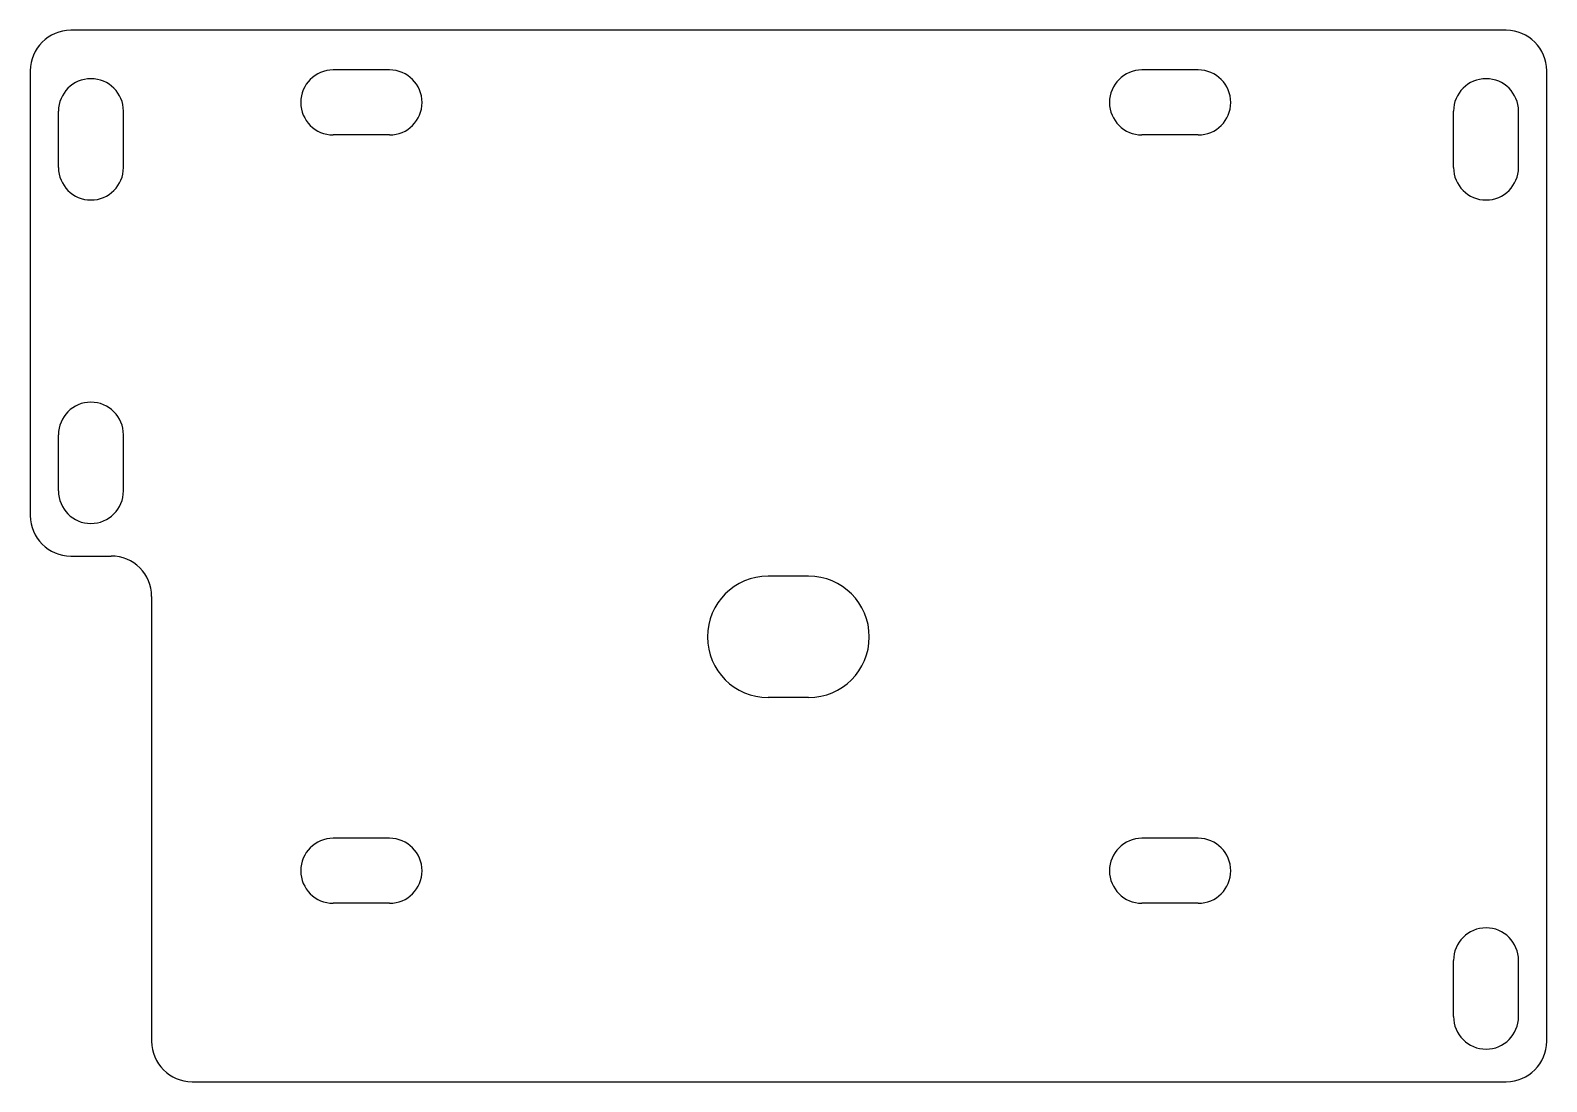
# Model space of a CAD drawing. Header units: inches. Extents: x -2.34 to 2.34, y -1.63 to 1.63.
import ezdxf

# ---------------------------------------------------------------- set-up
doc = ezdxf.new("R2010")
doc.units = ezdxf.units.IN
doc.header["$MEASUREMENT"] = 0

msp = doc.modelspace()

# ---------------------------------------------------------------- linework, layer by layer
at = {"color": 7, "linetype": 'Continuous', "lineweight": 25}
for p, q in [((2.21875, 1.625), (-2.21875, 1.625)), ((-1.23325, 1.5025), (-1.40725, 1.5025)), ((1.26675, 1.5025), (1.09275, 1.5025)), ((-2.34375, 1.5), (-2.34375, 0.125)), ((2.34375, -1.5), (2.34375, 1.5)), ((-2.25675, 1.201), (-2.25675, 1.375)), ((-2.05575, 1.201), (-2.05575, 1.375)), ((2.05575, 1.201), (2.05575, 1.375)), ((2.25675, 1.201), (2.25675, 1.375)), ((-1.23325, 1.3015), (-1.40725, 1.3015)), ((1.26675, 1.3015), (1.09275, 1.3015)), ((-2.25675, 0.201), (-2.25675, 0.375)), ((-2.05575, 0.201), (-2.05575, 0.375)), ((-2.21875, 0), (-2.09375, 0)), ((0.06225, -0.0625), (-0.06275, -0.0625)), ((-1.96875, -0.125), (-1.96875, -1.5)), ((0.06225, -0.4375), (-0.06275, -0.4375)), ((-1.23325, -0.8725), (-1.40725, -0.8725)), ((1.26675, -0.8725), (1.09275, -0.8725)), ((-1.23325, -1.0735), (-1.40725, -1.0735)), ((1.26675, -1.0735), (1.09275, -1.0735)), ((2.05575, -1.424), (2.05575, -1.25)), ((2.25675, -1.424), (2.25675, -1.25)), ((-1.84375, -1.625), (2.21875, -1.625))]:
    msp.add_line(p, q, dxfattribs=at)
for centre, radius, start, end in [((-2.21875, 1.5), 0.125, 90, 180), ((2.21875, 1.5), 0.125, 0, 90), ((-1.40725, 1.402), 0.1005, 90, 270), ((-1.23325, 1.402), 0.1005, 270, 90), ((1.09275, 1.402), 0.1005, 90, 270), ((1.26675, 1.402), 0.1005, 270, 90), ((-2.15625, 1.375), 0.1005, 0, 180), ((2.15625, 1.375), 0.1005, 0, 180), ((-2.15625, 1.201), 0.1005, 180, 0), ((2.15625, 1.201), 0.1005, 180, 0), ((-2.15625, 0.375), 0.1005, 0, 180), ((-2.15625, 0.201), 0.1005, 180, 0), ((-2.21875, 0.125), 0.125, 180, 270), ((-2.09375, -0.125), 0.125, 0, 90), ((-0.06275, -0.25), 0.1875, 90, 270), ((0.06225, -0.25), 0.1875, 270, 90), ((-1.40725, -0.973), 0.1005, 90, 270), ((-1.23325, -0.973), 0.1005, 270, 90), ((1.09275, -0.973), 0.1005, 90, 270), ((1.26675, -0.973), 0.1005, 270, 90), ((2.15625, -1.25), 0.1005, 0, 180), ((2.15625, -1.424), 0.1005, 180, 0), ((-1.84375, -1.5), 0.125, 180, 270), ((2.21875, -1.5), 0.125, 270, 0)]:
    msp.add_arc(centre, radius, start, end, dxfattribs=at)

doc.saveas('drawing.dxf')
